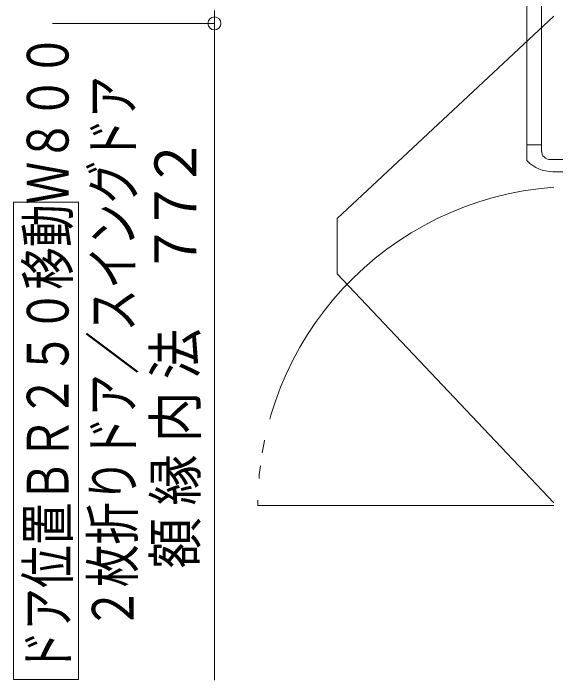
# Model space of a CAD drawing. Units: millimetres on the paper. Extents: x -305 to 305, y -152 to 152.
# Drawn here: x -32.38 to -7.4, y 32.28 to 63.01 of the extents above; entities that cross this region are included whole.
import ezdxf
from ezdxf.enums import TextEntityAlignment as Align

# ---------------------------------------------------------------- set-up
doc = ezdxf.new("R2010")
doc.units = ezdxf.units.MM
doc.linetypes.add('LONG_DOUBLE_CHAIN', pattern=[21.8, 18, -1, 0.6, -0.6, 0.6, -1])
doc.layers.add('0-0_0', color=7, linetype='Continuous', lineweight=9)
doc.layers.add('0-1_VIEW0001', color=7, linetype='Continuous', lineweight=9)
doc.styles.add('ＭＳ ゴシック', font='')
doc.styles.get('ＭＳ ゴシック').set_extended_font_data('MS Gothic')

# ---------------------------------------------------------------- blocks, each defined once
blk = doc.blocks.new('_ORIGIN')
at = {"layer": '0-0_0'}
blk.add_line((0, 0), (-1, 0), dxfattribs=at)
blk.add_circle((0, 0), 0.5, dxfattribs=at)

msp = doc.modelspace()

# ---------------------------------------------------------------- linework, layer by layer
at = {"layer": '0-1_VIEW0001'}
for p, q in [((-8.73, 69.271), (-8.73, 56.255)), ((-8.05, 68.863), (-8.05, 56.662)), ((-30.578, 62.543), (-23.118, 62.543)), ((-30.578, 62.543), (-23.118, 62.543)), ((-23.118, 32.263), (-23.118, 61.943)), ((-8.05, 56.944), (-8.73, 56.944)), ((-6.85, 56.264), (-7.65, 56.264)), ((-7.532, 55.704), (-6.85, 55.704)), ((-29.384, 54.294), (-32.384, 54.294)), ((-32.384, 32.294), (-32.384, 54.294)), ((-29.384, 32.294), (-29.384, 54.294)), ((-29.384, 32.294), (-32.384, 32.294))]:
    msp.add_line(p, q, dxfattribs=at)
at = {"layer": '0-1_VIEW0001', "linetype": 'LONG_DOUBLE_CHAIN'}
for p, q in [((-17.467, 53.547), (-7.478, 62.87)), ((-17.467, 53.547), (-17.467, 50.994)), ((-17.467, 50.994), (-7.478, 40.433)), ((-21.12, 40.303), (-7.478, 40.303))]:
    msp.add_line(p, q, dxfattribs=at)
at = {"layer": '0-1_VIEW0001'}
for centre, radius, start, end in [((-7.65, 56.664), 0.4, 180, 270), ((-8.65, 56.256), 0.08, 180, 224.2201), ((-7.532, 57.344), 1.64, 224.2201, 270)]:
    msp.add_arc(centre, radius, start, end, dxfattribs=at)
at = {"layer": '0-1_VIEW0001', "linetype": 'LONG_DOUBLE_CHAIN'}
msp.add_arc((-6.394, 40.303), 14.726, 94.2216, 180, dxfattribs=at)

# ---------------------------------------------------------------- block references
at = {"layer": '0-1_VIEW0001', "xscale": 0.6, "yscale": 0.6}
for rotation in [270, 90]:
    msp.add_blockref('_ORIGIN', (-23.118, 62.543), dxfattribs=dict(at, rotation=rotation))

# ---------------------------------------------------------------- texts
at = {"layer": '0-1_VIEW0001', "style": 'ＭＳ ゴシック'}
for s, width, p in [('ドア位置ＢＲ２５０移動Ｗ８００', 0.75, (-29.264, 32.579)), ('２枚折りドア／スイングドア', 0.75, (-26.267, 34.579)), ('２', 0.9, (-23.384, 54.937)), ('７', 0.9, (-23.384, 52.949)), ('７', 0.9, (-23.384, 50.961)), ('法', 0.9, (-23.384, 46.121)), ('内', 0.9, (-23.384, 43.213)), ('縁', 0.9, (-23.384, 40.305)), ('額', 0.9, (-23.384, 37.397))]:
    msp.add_text(s, height=1.921, rotation=90, dxfattribs=dict(at, width=width)).set_placement(p, align=Align.BOTTOM_LEFT)

doc.saveas('drawing.dxf')
